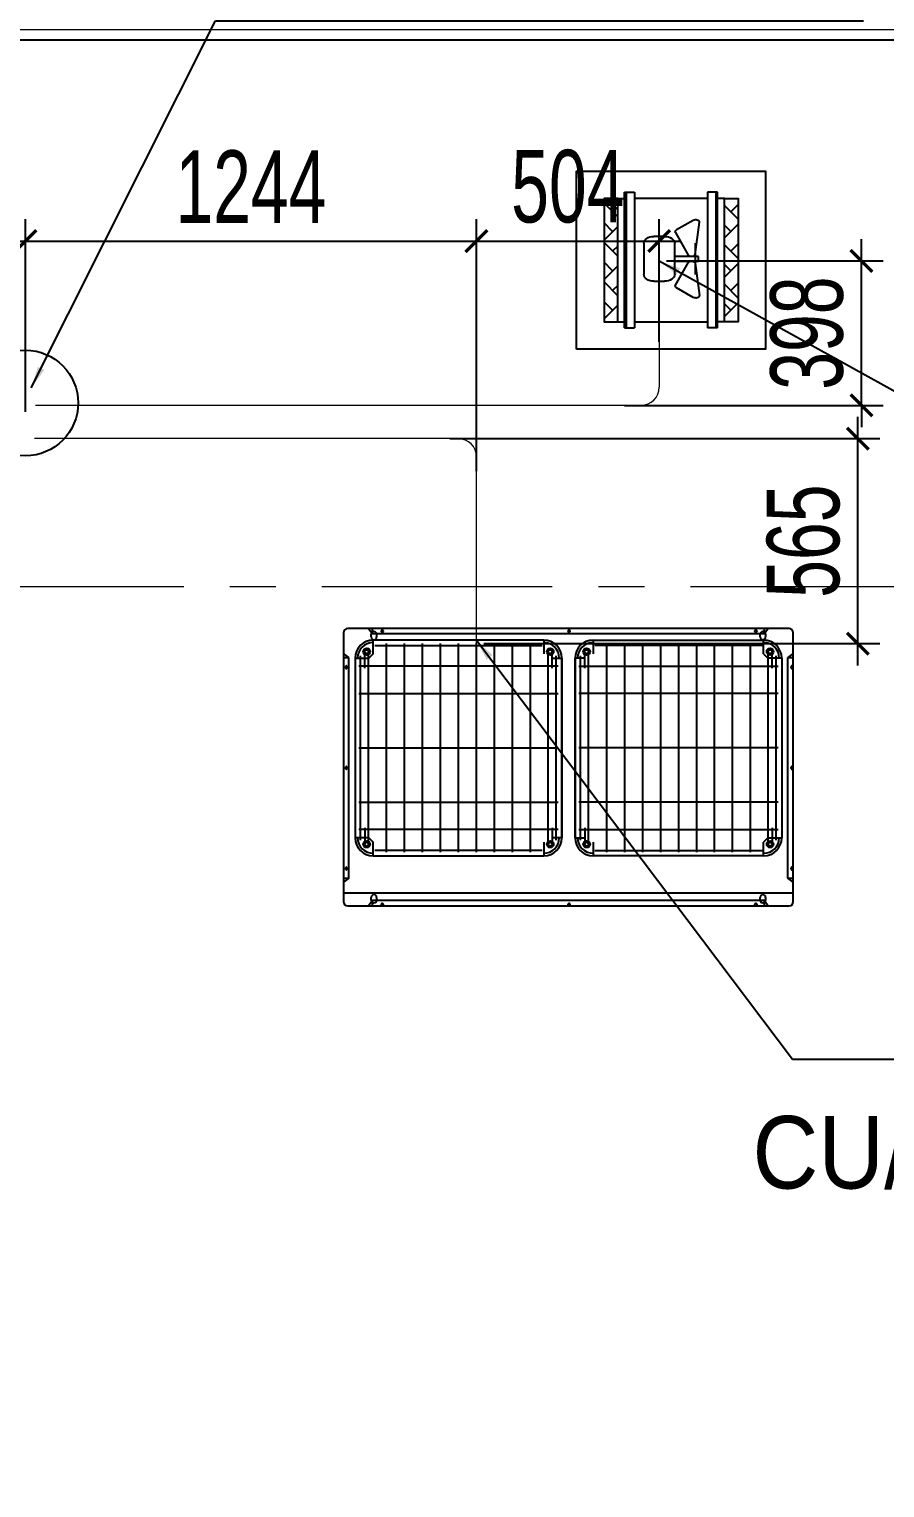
# Model space of a CAD drawing. Header units: millimetres. Extents: x -343543 to 400519, y -115663 to 104219.
# Drawn here: x 31845 to 34204, y -37785 to -33763 of the extents above; entities that cross this region are included whole.
import ezdxf
from ezdxf.xclip import XClip

# ---------------------------------------------------------------- set-up
doc = ezdxf.new("R2010")
doc.units = ezdxf.units.MM
doc.header["$XCLIPFRAME"] = 0
doc.linetypes.add('XREF MAT BANG TUONG XAY$0$CENTER', pattern=[50.8, 31.75, -6.35, 6.35, -6.35])
doc.layers.get('0').update_dxf_attribs({"color": 231, "lineweight": 0})
doc.layers.get('DefPoints').update_dxf_attribs({"color": 191})
for name, color, linetype, lineweight in [('A-SYMBOLS', 10, 'Continuous', 13), ('SME-E-COND-POW', 131, 'Continuous', 18), ('SME-E-LADD-POW', 21, 'Continuous', 18), ('SME-E-POW-DIM', 135, 'Continuous', 18), ('SME-E-POW-TEXT', 133, 'Continuous', 18), ('XREF MAT BANG TUONG XAY$0$01.Xref _MB T2-Mai$0$$0$A-FNSH', 8, 'Continuous', 9), ('XREF MAT BANG TUONG XAY$0$A-FINE', 8, 'Continuous', 25), ('XREF MAT BANG TUONG XAY$0$A-GRID', 8, 'XREF MAT BANG TUONG XAY$0$CENTER', 15)]:
    doc.layers.add(name, color=color, linetype=linetype, lineweight=lineweight)
for name, color, linetype in [('DETAIL', 7, 'Continuous'), ('INNO-GIOTHAI', 20, 'Continuous'), ('INNO-LINK', 6, 'Continuous'), ('INNO-THIET BI DIEU HOA', 4, 'Continuous')]:
    doc.layers.add(name, color=color, linetype=linetype)
doc.styles.add('SM-DIMTEXT', font='SME.shx', dxfattribs={"width": 0.7})
doc.styles.add('SME-TEXT', font='sme.shx', dxfattribs={"width": 0.7})
doc.dimstyles.new('SDIM-100', dxfattribs={"dimscale": 100, "dimtxt": 2, "dimasz": 0.6, "dimexe": 0.6, "dimexo": 0.2, "dimgap": 0.5, "dimtad": 1, "dimdec": 0, "dimzin": 12, "dimtxsty": 'SM-DIMTEXT', "dimblk": 'ARCHTICK', "dimblk1": 'ARCHTICK', "dimblk2": 'ARCHTICK', "dimcen": 0.12, "dimdle": 0.6, "dimclrd": 7, "dimclre": 8, "dimadec": 0, "dimazin": 3, "dimtfac": 2, "dimtix": 1, "dimtmove": 1, "dimatfit": 3, "dimfxl": 1, "dimtzin": 0, "dimarcsym": 1})
pattern_1 = [(45, (4, 0), (1e-14, 143.6841), [304.8, -101.6]), (135, (75.84, 71.84), (1e-14, 143.6841), [304.8, -101.6])]

# ---------------------------------------------------------------- blocks, each defined once
blk = doc.blocks.new('XREF MAT BANG TUONG XAY$0$xref_IKIGAI_Cot')
at = {"layer": 'XREF MAT BANG TUONG XAY$0$A-GRID', "color": 8, "ltscale": 20}
blk.add_lwpolyline([(-2907.5, -35300), (42750, -35300)], dxfattribs=at)
blk = doc.blocks.new('01.Xref _MB T1')
at = {"layer": 'XREF MAT BANG TUONG XAY$0$01.Xref _MB T2-Mai$0$$0$A-FNSH', "color": 8}
blk.add_lwpolyline([(31604.98415, -43834.99766), (36835.00313, -43834.99753), (36835.01098, -33764.9962), (31490.01171, -33764.9962)], dxfattribs=at)
at = {"layer": 'XREF MAT BANG TUONG XAY$0$A-FINE', "color": 8}
blk.add_lwpolyline([(36835.01095, -33793.63705), (31604.99214, -33793.63705), (31604.98423, -43834.99759), (36835.00304, -43834.99759)], close=True, dxfattribs=at)
at = {"color": 8}
ref = blk.add_blockref('XREF MAT BANG TUONG XAY$0$xref_IKIGAI_Cot', (-0.00927, -0.00001), dxfattribs=at)
XClip(ref).set_block_clipping_path([(-5181.1494167775, -58156.1251844964), (44638.3275875031, -24933.2650512661)])
blk = doc.blocks.new('_ArchTick')
at = {"color": 0, "linetype": 'ByBlock', "const_width": 0.15}
blk.add_lwpolyline([(-0.5, -0.5), (0.5, 0.5)], dxfattribs=at)
blk = doc.blocks.new('*D1603')
at = {"layer": 'DefPoints', "color": 0, "linetype": 'Continuous', "ltscale": 1000, "transparency": 16777216}
for p in [(31834.7, -34347.6), (31144.6, -34838.6), (31834.7, -34838.6)]:
    blk.add_point(p, dxfattribs=at)
at = {"layer": 'SME-E-POW-DIM', "color": 8, "linetype": 'Continuous', "lineweight": -2, "ltscale": 1000, "transparency": 16777216}
for p, q in [((31144.6, -34818.6), (31144.6, -34287.6)), ((31834.7, -34818.6), (31834.7, -34287.6))]:
    blk.add_line(p, q, dxfattribs=at)
at = {"layer": 'SME-E-POW-DIM', "color": 7, "linetype": 'Continuous', "lineweight": -2, "ltscale": 1000, "transparency": 16777216}
blk.add_line((31084.6, -34347.6), (31894.7, -34347.6), dxfattribs=at)
at = {"layer": 'SME-E-POW-DIM', "color": 7, "linetype": 'Continuous', "lineweight": -2, "ltscale": 1000, "transparency": 16777216, "xscale": 60, "yscale": 60, "zscale": 60, "rotation": 180}
blk.add_blockref('_ArchTick', (31144.6, -34347.6), dxfattribs=at)
at = {"layer": 'SME-E-POW-DIM', "color": 7, "linetype": 'Continuous', "lineweight": -2, "ltscale": 1000, "transparency": 16777216, "xscale": 60, "yscale": 60, "zscale": 60}
blk.add_blockref('_ArchTick', (31834.7, -34347.6), dxfattribs=at)
at = {"layer": 'SME-E-POW-DIM', "color": 0, "linetype": 'Continuous', "ltscale": 1000, "transparency": 16777216, "insert": (31489.7, -34197.6), "char_height": 200, "attachment_point": 5, "style": 'SM-DIMTEXT'}
blk.add_mtext('690', dxfattribs=at)
blk = doc.blocks.new('_G204288808')
at = {"layer": 'DETAIL'}
for p, q in [((5981.878526, 1377.689965), (5981.774533, 1377.091158)), ((5981.774533, 1377.091158), (5981.878526, 1376.49235)), ((5982.16259, 1378.223812), (5981.878526, 1377.689965)), ((5981.878526, 1376.49235), (5982.16259, 1375.958503)), ((5982.563444, 1378.656406), (5982.16259, 1378.223812)), ((5982.16259, 1375.958503), (5982.563444, 1375.52591)), ((5983.019131, 1378.983665), (5982.563444, 1378.656406)), ((5982.563444, 1375.52591), (5983.019131, 1375.198651)), ((5983.488575, 1379.21958), (5983.019131, 1378.983665)), ((5983.019131, 1375.198651), (5983.488575, 1374.962736)), ((5983.951657, 1379.382446), (5983.488575, 1379.21958)), ((5983.488575, 1374.962736), (5983.951657, 1374.799869)), ((5984.40218, 1379.487927), (5983.951657, 1379.382446)), ((5983.951657, 1374.799869), (5984.40218, 1374.694388)), ((5984.841499, 1379.547017), (5984.40218, 1379.487927)), ((5984.40218, 1374.694388), (5984.841499, 1374.635299)), ((5985.274533, 1379.566032), (5984.841499, 1379.547017)), ((5984.841499, 1374.635299), (5985.274533, 1374.616283)), ((5985.707567, 1379.547017), (5985.274533, 1379.566032)), ((5985.274533, 1374.616283), (5985.707567, 1374.635299)), ((5986.146886, 1379.487927), (5985.707567, 1379.547017)), ((5985.707567, 1374.635299), (5986.146886, 1374.694388)), ((5986.597409, 1379.382446), (5986.146886, 1379.487927)), ((5986.146886, 1374.694388), (5986.597409, 1374.799869)), ((5987.060491, 1379.21958), (5986.597409, 1379.382446)), ((5986.597409, 1374.799869), (5987.060491, 1374.962736)), ((5987.529935, 1378.983665), (5987.060491, 1379.21958)), ((5987.060491, 1374.962736), (5987.529935, 1375.198651)), ((5987.985622, 1378.656406), (5987.529935, 1378.983665)), ((5987.529935, 1375.198651), (5987.985622, 1375.52591)), ((5988.386476, 1378.223812), (5987.985622, 1378.656406)), ((5987.985622, 1375.52591), (5988.386476, 1375.958503)), ((5988.670539, 1377.689965), (5988.386476, 1378.223812)), ((5988.386476, 1375.958503), (5988.670539, 1376.49235)), ((5988.774533, 1377.091158), (5988.670539, 1377.689965)), ((5988.670539, 1376.49235), (5988.774533, 1377.091158))]:
    blk.add_line(p, q, dxfattribs=at)
blk = doc.blocks.new('_G204289624')
at = {"layer": 'DETAIL'}
for p, q in [((6496.878526, 1377.689965), (6496.774533, 1377.091158)), ((6496.774533, 1377.091158), (6496.878526, 1376.49235)), ((6497.16259, 1378.223812), (6496.878526, 1377.689965)), ((6496.878526, 1376.49235), (6497.16259, 1375.958503)), ((6497.563444, 1378.656406), (6497.16259, 1378.223812)), ((6497.16259, 1375.958503), (6497.563444, 1375.52591)), ((6498.019131, 1378.983665), (6497.563444, 1378.656406)), ((6497.563444, 1375.52591), (6498.019131, 1375.198651)), ((6498.488575, 1379.21958), (6498.019131, 1378.983665)), ((6498.019131, 1375.198651), (6498.488575, 1374.962736)), ((6498.951657, 1379.382446), (6498.488575, 1379.21958)), ((6498.488575, 1374.962736), (6498.951657, 1374.799869)), ((6499.40218, 1379.487927), (6498.951657, 1379.382446)), ((6498.951657, 1374.799869), (6499.40218, 1374.694388)), ((6499.841499, 1379.547017), (6499.40218, 1379.487927)), ((6499.40218, 1374.694388), (6499.841499, 1374.635299)), ((6500.274533, 1379.566032), (6499.841499, 1379.547017)), ((6499.841499, 1374.635299), (6500.274533, 1374.616283)), ((6500.707567, 1379.547017), (6500.274533, 1379.566032)), ((6500.274533, 1374.616283), (6500.707567, 1374.635299)), ((6501.146886, 1379.487927), (6500.707567, 1379.547017)), ((6500.707567, 1374.635299), (6501.146886, 1374.694388)), ((6501.597409, 1379.382446), (6501.146886, 1379.487927)), ((6501.146886, 1374.694388), (6501.597409, 1374.799869)), ((6502.060491, 1379.21958), (6501.597409, 1379.382446)), ((6501.597409, 1374.799869), (6502.060491, 1374.962736)), ((6502.529935, 1378.983665), (6502.060491, 1379.21958)), ((6502.060491, 1374.962736), (6502.529935, 1375.198651)), ((6502.985622, 1378.656406), (6502.529935, 1378.983665)), ((6502.529935, 1375.198651), (6502.985622, 1375.52591)), ((6503.386476, 1378.223812), (6502.985622, 1378.656406)), ((6502.985622, 1375.52591), (6503.386476, 1375.958503)), ((6503.670539, 1377.689965), (6503.386476, 1378.223812)), ((6503.386476, 1375.958503), (6503.670539, 1376.49235)), ((6503.774533, 1377.091158), (6503.670539, 1377.689965)), ((6503.670539, 1376.49235), (6503.774533, 1377.091158))]:
    blk.add_line(p, q, dxfattribs=at)
blk = doc.blocks.new('_G204290440')
at = {"layer": 'DETAIL'}
for p, q in [((7112.283422, 724.113855), (7112.177941, 723.663332)), ((7112.446289, 724.576937), (7112.283422, 724.113855)), ((7112.682204, 725.046381), (7112.446289, 724.576937)), ((7113.009463, 725.502067), (7112.682204, 725.046381)), ((7113.442056, 725.902922), (7113.009463, 725.502067)), ((7113.975903, 726.186985), (7113.442056, 725.902922)), ((7114.574711, 726.290979), (7113.975903, 726.186985)), ((7115.173518, 726.186985), (7114.574711, 726.290979)), ((7115.707365, 725.902922), (7115.173518, 726.186985)), ((7116.139959, 725.502067), (7115.707365, 725.902922)), ((7116.467218, 725.046381), (7116.139959, 725.502067)), ((7116.703133, 724.576937), (7116.467218, 725.046381)), ((7116.865999, 724.113855), (7116.703133, 724.576937)), ((7116.97148, 723.663332), (7116.865999, 724.113855)), ((7112.118852, 723.224013), (7112.099836, 722.790979)), ((7112.099836, 722.790979), (7112.118852, 722.357945)), ((7112.177941, 723.663332), (7112.118852, 723.224013)), ((7112.118852, 722.357945), (7112.177941, 721.918626)), ((7112.177941, 721.918626), (7112.283422, 721.468103)), ((7112.283422, 721.468103), (7112.446289, 721.005021)), ((7112.446289, 721.005021), (7112.682204, 720.535577)), ((7112.682204, 720.535577), (7113.009463, 720.07989)), ((7113.009463, 720.07989), (7113.442056, 719.679036)), ((7113.442056, 719.679036), (7113.975903, 719.394972)), ((7113.975903, 719.394972), (7114.574711, 719.290979)), ((7114.574711, 719.290979), (7115.173518, 719.394972)), ((7115.173518, 719.394972), (7115.707365, 719.679036)), ((7115.707365, 719.679036), (7116.139959, 720.07989)), ((7116.139959, 720.07989), (7116.467218, 720.535577)), ((7116.467218, 720.535577), (7116.703133, 721.005021)), ((7116.703133, 721.005021), (7116.865999, 721.468103)), ((7116.865999, 721.468103), (7116.97148, 721.918626)), ((7117.03057, 723.224013), (7116.97148, 723.663332)), ((7116.97148, 721.918626), (7117.03057, 722.357945)), ((7117.049585, 722.790979), (7117.03057, 723.224013)), ((7117.03057, 722.357945), (7117.049585, 722.790979))]:
    blk.add_line(p, q, dxfattribs=at)
blk = doc.blocks.new('_G204291256')
at = {"layer": 'DETAIL'}
for p, q in [((5883.518495, 1000.724013), (5883.499479, 1000.290979)), ((5883.499479, 1000.290979), (5883.518495, 999.857945)), ((5883.577584, 1001.163332), (5883.518495, 1000.724013)), ((5883.518495, 999.857945), (5883.577584, 999.418626)), ((5883.683065, 1001.613855), (5883.577584, 1001.163332)), ((5883.577584, 999.418626), (5883.683065, 998.968103)), ((5883.845932, 1002.076937), (5883.683065, 1001.613855)), ((5883.683065, 998.968103), (5883.845932, 998.505021)), ((5884.081847, 1002.546381), (5883.845932, 1002.076937)), ((5883.845932, 998.505021), (5884.081847, 998.035577)), ((5884.409106, 1003.002067), (5884.081847, 1002.546381)), ((5884.081847, 998.035577), (5884.409106, 997.57989)), ((5884.841699, 1003.402922), (5884.409106, 1003.002067)), ((5884.409106, 997.57989), (5884.841699, 997.179036)), ((5885.375546, 1003.686985), (5884.841699, 1003.402922)), ((5884.841699, 997.179036), (5885.375546, 996.894972)), ((5885.974354, 1003.790979), (5885.375546, 1003.686985)), ((5885.375546, 996.894972), (5885.974354, 996.790979)), ((5886.573161, 1003.686985), (5885.974354, 1003.790979)), ((5885.974354, 996.790979), (5886.573161, 996.894972)), ((5887.107008, 1003.402922), (5886.573161, 1003.686985)), ((5886.573161, 996.894972), (5887.107008, 997.179036)), ((5887.539602, 1003.002067), (5887.107008, 1003.402922)), ((5887.107008, 997.179036), (5887.539602, 997.57989)), ((5887.866861, 1002.546381), (5887.539602, 1003.002067)), ((5887.539602, 997.57989), (5887.866861, 998.035577)), ((5888.102776, 1002.076937), (5887.866861, 1002.546381)), ((5887.866861, 998.035577), (5888.102776, 998.505021)), ((5888.265642, 1001.613855), (5888.102776, 1002.076937)), ((5888.102776, 998.505021), (5888.265642, 998.968103)), ((5888.371123, 1001.163332), (5888.265642, 1001.613855)), ((5888.265642, 998.968103), (5888.371123, 999.418626)), ((5888.430213, 1000.724013), (5888.371123, 1001.163332)), ((5888.371123, 999.418626), (5888.430213, 999.857945)), ((5888.449228, 1000.290979), (5888.430213, 1000.724013)), ((5888.430213, 999.857945), (5888.449228, 1000.290979))]:
    blk.add_line(p, q, dxfattribs=at)
blk = doc.blocks.new('_G204292072')
at = {"layer": 'DETAIL'}
for p, q in [((6496.878526, 624.089607), (6496.774533, 623.4908)), ((6496.774533, 623.4908), (6496.878526, 622.891992)), ((6497.16259, 624.623454), (6496.878526, 624.089607)), ((6496.878526, 622.891992), (6497.16259, 622.358145)), ((6497.563444, 625.056048), (6497.16259, 624.623454)), ((6497.16259, 622.358145), (6497.563444, 621.925552)), ((6498.019131, 625.383307), (6497.563444, 625.056048)), ((6497.563444, 621.925552), (6498.019131, 621.598293)), ((6498.488575, 625.619222), (6498.019131, 625.383307)), ((6498.019131, 621.598293), (6498.488575, 621.362378)), ((6498.951657, 625.782088), (6498.488575, 625.619222)), ((6498.488575, 621.362378), (6498.951657, 621.199511)), ((6499.40218, 625.887569), (6498.951657, 625.782088)), ((6498.951657, 621.199511), (6499.40218, 621.09403)), ((6499.841499, 625.946659), (6499.40218, 625.887569)), ((6499.40218, 621.09403), (6499.841499, 621.034941)), ((6500.274533, 625.965674), (6499.841499, 625.946659)), ((6499.841499, 621.034941), (6500.274533, 621.015925)), ((6500.707567, 625.946659), (6500.274533, 625.965674)), ((6500.274533, 621.015925), (6500.707567, 621.034941)), ((6501.146886, 625.887569), (6500.707567, 625.946659)), ((6500.707567, 621.034941), (6501.146886, 621.09403)), ((6501.597409, 625.782088), (6501.146886, 625.887569)), ((6501.146886, 621.09403), (6501.597409, 621.199511)), ((6502.060491, 625.619222), (6501.597409, 625.782088)), ((6501.597409, 621.199511), (6502.060491, 621.362378)), ((6502.529935, 625.383307), (6502.060491, 625.619222)), ((6502.060491, 621.362378), (6502.529935, 621.598293)), ((6502.985622, 625.056048), (6502.529935, 625.383307)), ((6502.529935, 621.598293), (6502.985622, 621.925552)), ((6503.386476, 624.623454), (6502.985622, 625.056048)), ((6502.985622, 621.925552), (6503.386476, 622.358145)), ((6503.670539, 624.089607), (6503.386476, 624.623454)), ((6503.386476, 622.358145), (6503.670539, 622.891992)), ((6503.774533, 623.4908), (6503.670539, 624.089607)), ((6503.670539, 622.891992), (6503.774533, 623.4908))]:
    blk.add_line(p, q, dxfattribs=at)
blk = doc.blocks.new('_G204292888')
at = {"layer": 'DETAIL'}
for p, q in [((5883.518495, 1278.224013), (5883.499479, 1277.790979)), ((5883.499479, 1277.790979), (5883.518495, 1277.357945)), ((5883.577584, 1278.663332), (5883.518495, 1278.224013)), ((5883.518495, 1277.357945), (5883.577584, 1276.918626)), ((5883.683065, 1279.113855), (5883.577584, 1278.663332)), ((5883.577584, 1276.918626), (5883.683065, 1276.468103)), ((5883.845932, 1279.576937), (5883.683065, 1279.113855)), ((5883.683065, 1276.468103), (5883.845932, 1276.005021)), ((5884.081847, 1280.046381), (5883.845932, 1279.576937)), ((5883.845932, 1276.005021), (5884.081847, 1275.535577)), ((5884.409106, 1280.502067), (5884.081847, 1280.046381)), ((5884.081847, 1275.535577), (5884.409106, 1275.07989)), ((5884.841699, 1280.902922), (5884.409106, 1280.502067)), ((5884.409106, 1275.07989), (5884.841699, 1274.679036)), ((5885.375546, 1281.186985), (5884.841699, 1280.902922)), ((5884.841699, 1274.679036), (5885.375546, 1274.394972)), ((5885.974354, 1281.290979), (5885.375546, 1281.186985)), ((5885.375546, 1274.394972), (5885.974354, 1274.290979)), ((5886.573161, 1281.186985), (5885.974354, 1281.290979)), ((5885.974354, 1274.290979), (5886.573161, 1274.394972)), ((5887.107008, 1280.902922), (5886.573161, 1281.186985)), ((5886.573161, 1274.394972), (5887.107008, 1274.679036)), ((5887.539602, 1280.502067), (5887.107008, 1280.902922)), ((5887.107008, 1274.679036), (5887.539602, 1275.07989)), ((5887.866861, 1280.046381), (5887.539602, 1280.502067)), ((5887.539602, 1275.07989), (5887.866861, 1275.535577)), ((5888.102776, 1279.576937), (5887.866861, 1280.046381)), ((5887.866861, 1275.535577), (5888.102776, 1276.005021)), ((5888.265642, 1279.113855), (5888.102776, 1279.576937)), ((5888.102776, 1276.005021), (5888.265642, 1276.468103)), ((5888.371123, 1278.663332), (5888.265642, 1279.113855)), ((5888.265642, 1276.468103), (5888.371123, 1276.918626)), ((5888.430213, 1278.224013), (5888.371123, 1278.663332)), ((5888.371123, 1276.918626), (5888.430213, 1277.357945)), ((5888.449228, 1277.790979), (5888.430213, 1278.224013)), ((5888.430213, 1277.357945), (5888.449228, 1277.790979))]:
    blk.add_line(p, q, dxfattribs=at)
blk = doc.blocks.new('_G204293704')
at = {"layer": 'DETAIL'}
for p, q in [((7011.878526, 1377.689965), (7011.774533, 1377.091158)), ((7011.774533, 1377.091158), (7011.878526, 1376.49235)), ((7012.16259, 1378.223812), (7011.878526, 1377.689965)), ((7011.878526, 1376.49235), (7012.16259, 1375.958503)), ((7012.563444, 1378.656406), (7012.16259, 1378.223812)), ((7012.16259, 1375.958503), (7012.563444, 1375.52591)), ((7013.019131, 1378.983665), (7012.563444, 1378.656406)), ((7012.563444, 1375.52591), (7013.019131, 1375.198651)), ((7013.488575, 1379.21958), (7013.019131, 1378.983665)), ((7013.019131, 1375.198651), (7013.488575, 1374.962736)), ((7013.951657, 1379.382446), (7013.488575, 1379.21958)), ((7013.488575, 1374.962736), (7013.951657, 1374.799869)), ((7014.40218, 1379.487927), (7013.951657, 1379.382446)), ((7013.951657, 1374.799869), (7014.40218, 1374.694388)), ((7014.841499, 1379.547017), (7014.40218, 1379.487927)), ((7014.40218, 1374.694388), (7014.841499, 1374.635299)), ((7015.274533, 1379.566032), (7014.841499, 1379.547017)), ((7014.841499, 1374.635299), (7015.274533, 1374.616283)), ((7015.707567, 1379.547017), (7015.274533, 1379.566032)), ((7015.274533, 1374.616283), (7015.707567, 1374.635299)), ((7016.146886, 1379.487927), (7015.707567, 1379.547017)), ((7015.707567, 1374.635299), (7016.146886, 1374.694388)), ((7016.597409, 1379.382446), (7016.146886, 1379.487927)), ((7016.146886, 1374.694388), (7016.597409, 1374.799869)), ((7017.060491, 1379.21958), (7016.597409, 1379.382446)), ((7016.597409, 1374.799869), (7017.060491, 1374.962736)), ((7017.529935, 1378.983665), (7017.060491, 1379.21958)), ((7017.060491, 1374.962736), (7017.529935, 1375.198651)), ((7017.985622, 1378.656406), (7017.529935, 1378.983665)), ((7017.529935, 1375.198651), (7017.985622, 1375.52591)), ((7018.386476, 1378.223812), (7017.985622, 1378.656406)), ((7017.985622, 1375.52591), (7018.386476, 1375.958503)), ((7018.670539, 1377.689965), (7018.386476, 1378.223812)), ((7018.386476, 1375.958503), (7018.670539, 1376.49235)), ((7018.774533, 1377.091158), (7018.670539, 1377.689965)), ((7018.670539, 1376.49235), (7018.774533, 1377.091158))]:
    blk.add_line(p, q, dxfattribs=at)
blk = doc.blocks.new('_G204294520')
at = {"layer": 'DETAIL'}
for p, q in [((5883.683065, 724.113855), (5883.577584, 723.663332)), ((5883.845932, 724.576937), (5883.683065, 724.113855)), ((5884.081847, 725.046381), (5883.845932, 724.576937)), ((5884.409106, 725.502067), (5884.081847, 725.046381)), ((5884.841699, 725.902922), (5884.409106, 725.502067)), ((5885.375546, 726.186985), (5884.841699, 725.902922)), ((5885.974354, 726.290979), (5885.375546, 726.186985)), ((5886.573161, 726.186985), (5885.974354, 726.290979)), ((5887.107008, 725.902922), (5886.573161, 726.186985)), ((5887.539602, 725.502067), (5887.107008, 725.902922)), ((5887.866861, 725.046381), (5887.539602, 725.502067)), ((5888.102776, 724.576937), (5887.866861, 725.046381)), ((5888.265642, 724.113855), (5888.102776, 724.576937)), ((5888.371123, 723.663332), (5888.265642, 724.113855)), ((5883.518495, 723.224013), (5883.499479, 722.790979)), ((5883.499479, 722.790979), (5883.518495, 722.357945)), ((5883.577584, 723.663332), (5883.518495, 723.224013)), ((5883.518495, 722.357945), (5883.577584, 721.918626)), ((5883.577584, 721.918626), (5883.683065, 721.468103)), ((5883.683065, 721.468103), (5883.845932, 721.005021)), ((5883.845932, 721.005021), (5884.081847, 720.535577)), ((5884.081847, 720.535577), (5884.409106, 720.07989)), ((5884.409106, 720.07989), (5884.841699, 719.679036)), ((5884.841699, 719.679036), (5885.375546, 719.394972)), ((5885.375546, 719.394972), (5885.974354, 719.290979)), ((5885.974354, 719.290979), (5886.573161, 719.394972)), ((5886.573161, 719.394972), (5887.107008, 719.679036)), ((5887.107008, 719.679036), (5887.539602, 720.07989)), ((5887.539602, 720.07989), (5887.866861, 720.535577)), ((5887.866861, 720.535577), (5888.102776, 721.005021)), ((5888.102776, 721.005021), (5888.265642, 721.468103)), ((5888.265642, 721.468103), (5888.371123, 721.918626)), ((5888.430213, 723.224013), (5888.371123, 723.663332)), ((5888.371123, 721.918626), (5888.430213, 722.357945)), ((5888.449228, 722.790979), (5888.430213, 723.224013)), ((5888.430213, 722.357945), (5888.449228, 722.790979))]:
    blk.add_line(p, q, dxfattribs=at)
blk = doc.blocks.new('_G204393672')
at = {"layer": 'DETAIL'}
for p, q in [((7112.118852, 1278.224013), (7112.099836, 1277.790979)), ((7112.099836, 1277.790979), (7112.118852, 1277.357945)), ((7112.177941, 1278.663332), (7112.118852, 1278.224013)), ((7112.118852, 1277.357945), (7112.177941, 1276.918626)), ((7112.283422, 1279.113855), (7112.177941, 1278.663332)), ((7112.177941, 1276.918626), (7112.283422, 1276.468103)), ((7112.446289, 1279.576937), (7112.283422, 1279.113855)), ((7112.283422, 1276.468103), (7112.446289, 1276.005021)), ((7112.682204, 1280.046381), (7112.446289, 1279.576937)), ((7112.446289, 1276.005021), (7112.682204, 1275.535577)), ((7113.009463, 1280.502067), (7112.682204, 1280.046381)), ((7112.682204, 1275.535577), (7113.009463, 1275.07989)), ((7113.442056, 1280.902922), (7113.009463, 1280.502067)), ((7113.009463, 1275.07989), (7113.442056, 1274.679036)), ((7113.975903, 1281.186985), (7113.442056, 1280.902922)), ((7113.442056, 1274.679036), (7113.975903, 1274.394972)), ((7114.574711, 1281.290979), (7113.975903, 1281.186985)), ((7113.975903, 1274.394972), (7114.574711, 1274.290979)), ((7115.173518, 1281.186985), (7114.574711, 1281.290979)), ((7114.574711, 1274.290979), (7115.173518, 1274.394972)), ((7115.707365, 1280.902922), (7115.173518, 1281.186985)), ((7115.173518, 1274.394972), (7115.707365, 1274.679036)), ((7116.139959, 1280.502067), (7115.707365, 1280.902922)), ((7115.707365, 1274.679036), (7116.139959, 1275.07989)), ((7116.467218, 1280.046381), (7116.139959, 1280.502067)), ((7116.139959, 1275.07989), (7116.467218, 1275.535577)), ((7116.703133, 1279.576937), (7116.467218, 1280.046381)), ((7116.467218, 1275.535577), (7116.703133, 1276.005021)), ((7116.865999, 1279.113855), (7116.703133, 1279.576937)), ((7116.703133, 1276.005021), (7116.865999, 1276.468103)), ((7116.97148, 1278.663332), (7116.865999, 1279.113855)), ((7116.865999, 1276.468103), (7116.97148, 1276.918626)), ((7117.03057, 1278.224013), (7116.97148, 1278.663332)), ((7116.97148, 1276.918626), (7117.03057, 1277.357945)), ((7117.049585, 1277.790979), (7117.03057, 1278.224013)), ((7117.03057, 1277.357945), (7117.049585, 1277.790979))]:
    blk.add_line(p, q, dxfattribs=at)
blk = doc.blocks.new('_G204394488')
at = {"layer": 'DETAIL'}
for p, q in [((7112.118852, 1000.724013), (7112.099836, 1000.290979)), ((7112.099836, 1000.290979), (7112.118852, 999.857945)), ((7112.177941, 1001.163332), (7112.118852, 1000.724013)), ((7112.118852, 999.857945), (7112.177941, 999.418626)), ((7112.283422, 1001.613855), (7112.177941, 1001.163332)), ((7112.177941, 999.418626), (7112.283422, 998.968103)), ((7112.446289, 1002.076937), (7112.283422, 1001.613855)), ((7112.283422, 998.968103), (7112.446289, 998.505021)), ((7112.682204, 1002.546381), (7112.446289, 1002.076937)), ((7112.446289, 998.505021), (7112.682204, 998.035577)), ((7113.009463, 1003.002067), (7112.682204, 1002.546381)), ((7112.682204, 998.035577), (7113.009463, 997.57989)), ((7113.442056, 1003.402922), (7113.009463, 1003.002067)), ((7113.009463, 997.57989), (7113.442056, 997.179036)), ((7113.975903, 1003.686985), (7113.442056, 1003.402922)), ((7113.442056, 997.179036), (7113.975903, 996.894972)), ((7114.574711, 1003.790979), (7113.975903, 1003.686985)), ((7113.975903, 996.894972), (7114.574711, 996.790979)), ((7115.173518, 1003.686985), (7114.574711, 1003.790979)), ((7114.574711, 996.790979), (7115.173518, 996.894972)), ((7115.707365, 1003.402922), (7115.173518, 1003.686985)), ((7115.173518, 996.894972), (7115.707365, 997.179036)), ((7116.139959, 1003.002067), (7115.707365, 1003.402922)), ((7115.707365, 997.179036), (7116.139959, 997.57989)), ((7116.467218, 1002.546381), (7116.139959, 1003.002067)), ((7116.139959, 997.57989), (7116.467218, 998.035577)), ((7116.703133, 1002.076937), (7116.467218, 1002.546381)), ((7116.467218, 998.035577), (7116.703133, 998.505021)), ((7116.865999, 1001.613855), (7116.703133, 1002.076937)), ((7116.703133, 998.505021), (7116.865999, 998.968103)), ((7116.97148, 1001.163332), (7116.865999, 1001.613855)), ((7116.865999, 998.968103), (7116.97148, 999.418626)), ((7117.03057, 1000.724013), (7116.97148, 1001.163332)), ((7116.97148, 999.418626), (7117.03057, 999.857945)), ((7117.049585, 1000.290979), (7117.03057, 1000.724013)), ((7117.03057, 999.857945), (7117.049585, 1000.290979))]:
    blk.add_line(p, q, dxfattribs=at)
blk = doc.blocks.new('_G204395304')
at = {"layer": 'DETAIL'}
for p, q in [((7011.878526, 624.089607), (7011.774533, 623.4908)), ((7011.774533, 623.4908), (7011.878526, 622.891992)), ((7012.16259, 624.623454), (7011.878526, 624.089607)), ((7011.878526, 622.891992), (7012.16259, 622.358145)), ((7012.563444, 625.056048), (7012.16259, 624.623454)), ((7012.16259, 622.358145), (7012.563444, 621.925552)), ((7013.019131, 625.383307), (7012.563444, 625.056048)), ((7012.563444, 621.925552), (7013.019131, 621.598293)), ((7013.488575, 625.619222), (7013.019131, 625.383307)), ((7013.019131, 621.598293), (7013.488575, 621.362378)), ((7013.951657, 625.782088), (7013.488575, 625.619222)), ((7013.488575, 621.362378), (7013.951657, 621.199511)), ((7014.40218, 625.887569), (7013.951657, 625.782088)), ((7013.951657, 621.199511), (7014.40218, 621.09403)), ((7014.841499, 625.946659), (7014.40218, 625.887569)), ((7014.40218, 621.09403), (7014.841499, 621.034941)), ((7015.274533, 625.965674), (7014.841499, 625.946659)), ((7014.841499, 621.034941), (7015.274533, 621.015925)), ((7015.707567, 625.946659), (7015.274533, 625.965674)), ((7015.274533, 621.015925), (7015.707567, 621.034941)), ((7016.146886, 625.887569), (7015.707567, 625.946659)), ((7015.707567, 621.034941), (7016.146886, 621.09403)), ((7016.597409, 625.782088), (7016.146886, 625.887569)), ((7016.146886, 621.09403), (7016.597409, 621.199511)), ((7017.060491, 625.619222), (7016.597409, 625.782088)), ((7016.597409, 621.199511), (7017.060491, 621.362378)), ((7017.529935, 625.383307), (7017.060491, 625.619222)), ((7017.060491, 621.362378), (7017.529935, 621.598293)), ((7017.985622, 625.056048), (7017.529935, 625.383307)), ((7017.529935, 621.598293), (7017.985622, 621.925552)), ((7018.386476, 624.623454), (7017.985622, 625.056048)), ((7017.985622, 621.925552), (7018.386476, 622.358145)), ((7018.670539, 624.089607), (7018.386476, 624.623454)), ((7018.386476, 622.358145), (7018.670539, 622.891992)), ((7018.774533, 623.4908), (7018.670539, 624.089607)), ((7018.670539, 622.891992), (7018.774533, 623.4908))]:
    blk.add_line(p, q, dxfattribs=at)
blk = doc.blocks.new('_G204396120')
at = {"layer": 'DETAIL'}
for p, q in [((5981.878526, 624.089607), (5981.774533, 623.4908)), ((5981.774533, 623.4908), (5981.878526, 622.891992)), ((5982.16259, 624.623454), (5981.878526, 624.089607)), ((5981.878526, 622.891992), (5982.16259, 622.358145)), ((5982.563444, 625.056048), (5982.16259, 624.623454)), ((5982.16259, 622.358145), (5982.563444, 621.925552)), ((5983.019131, 625.383307), (5982.563444, 625.056048)), ((5982.563444, 621.925552), (5983.019131, 621.598293)), ((5983.488575, 625.619222), (5983.019131, 625.383307)), ((5983.019131, 621.598293), (5983.488575, 621.362378)), ((5983.951657, 625.782088), (5983.488575, 625.619222)), ((5983.488575, 621.362378), (5983.951657, 621.199511)), ((5984.40218, 625.887569), (5983.951657, 625.782088)), ((5983.951657, 621.199511), (5984.40218, 621.09403)), ((5984.841499, 625.946659), (5984.40218, 625.887569)), ((5984.40218, 621.09403), (5984.841499, 621.034941)), ((5985.274533, 625.965674), (5984.841499, 625.946659)), ((5984.841499, 621.034941), (5985.274533, 621.015925)), ((5985.707567, 625.946659), (5985.274533, 625.965674)), ((5985.274533, 621.015925), (5985.707567, 621.034941)), ((5986.146886, 625.887569), (5985.707567, 625.946659)), ((5985.707567, 621.034941), (5986.146886, 621.09403)), ((5986.597409, 625.782088), (5986.146886, 625.887569)), ((5986.146886, 621.09403), (5986.597409, 621.199511)), ((5987.060491, 625.619222), (5986.597409, 625.782088)), ((5986.597409, 621.199511), (5987.060491, 621.362378)), ((5987.529935, 625.383307), (5987.060491, 625.619222)), ((5987.060491, 621.362378), (5987.529935, 621.598293)), ((5987.985622, 625.056048), (5987.529935, 625.383307)), ((5987.529935, 621.598293), (5987.985622, 621.925552)), ((5988.386476, 624.623454), (5987.985622, 625.056048)), ((5987.985622, 621.925552), (5988.386476, 622.358145)), ((5988.670539, 624.089607), (5988.386476, 624.623454)), ((5988.386476, 622.358145), (5988.670539, 622.891992)), ((5988.774533, 623.4908), (5988.670539, 624.089607)), ((5988.670539, 622.891992), (5988.774533, 623.4908))]:
    blk.add_line(p, q, dxfattribs=at)
blk = doc.blocks.new('A$C4A1C5FDB')
at = {"layer": 'INNO-THIET BI DIEU HOA', "color": 8}
for p, q in [((1231.4, 770.8), (15, 770.8)), ((72.4, 770.8), (83, 755.8)), ((83, 755.8), (83, 770.8)), ((1163.4, 755.8), (1163.4, 770.8)), ((1174, 770.8), (1163.4, 755.8)), ((3.2, 759), (3.2, 17.6)), ((79.5, 747.3), (79.5, 754.8)), ((1163.4, 755.8), (83, 755.8)), ((555, 739), (85, 739)), ((85, 701.1), (85, 739)), ((89.3, 724), (550.8, 724)), ((94.5, 754.8), (94.5, 747.3)), ((121.8, 154), (121.8, 729)), ((171.3, 154), (171.3, 729)), ((220.9, 154), (220.9, 729)), ((270.4, 154), (270.4, 729)), ((320, 154), (320, 729)), ((369.5, 154), (369.5, 729)), ((419.1, 154), (419.1, 729)), ((468.6, 154), (468.6, 729)), ((518.2, 154), (518.2, 729)), ((555, 739), (555, 701.1)), ((691.4, 739), (1161.4, 739)), ((691.4, 739), (691.4, 701.1)), ((1157.2, 724), (695.7, 724)), ((728.2, 729), (728.2, 154)), ((777.7, 729), (777.7, 154)), ((827.3, 729), (827.3, 154)), ((876.8, 729), (876.8, 154)), ((926.4, 729), (926.4, 154)), ((975.9, 729), (975.9, 154)), ((1025.5, 729), (1025.5, 154)), ((1075, 729), (1075, 154)), ((1124.6, 729), (1124.6, 154)), ((1151.9, 747.3), (1151.9, 754.8)), ((1161.4, 701.1), (1161.4, 739)), ((1166.9, 754.8), (1166.9, 747.3)), ((1243.2, 17.6), (1243.2, 759)), ((18.2, 691), (3.2, 701.6)), ((3.2, 691), (18.2, 691)), ((18.2, 82), (18.2, 691)), ((35, 689), (73, 689)), ((35, 689), (35, 194)), ((50.3, 187.5), (50.3, 695.5)), ((61.7, 661.5), (61.7, 707)), ((72.3, 176), (72.3, 707)), ((85, 701.1), (73, 689)), ((567.7, 176), (567.7, 707)), ((578.3, 661.5), (578.3, 707)), ((579.8, 689), (605, 689)), ((589.8, 187.5), (589.8, 695.5)), ((605, 194), (605, 689)), ((605, 689), (605, 194)), ((641.4, 194), (641.4, 689)), ((666.6, 689), (641.4, 689)), ((641.4, 689), (641.4, 194)), ((656.7, 187.5), (656.7, 695.5)), ((668.1, 661.5), (668.1, 707)), ((678.7, 176), (678.7, 707)), ((1161.4, 701.1), (1173.4, 689)), ((1211.4, 689), (1173.4, 689)), ((1174.1, 176), (1174.1, 707)), ((1184.7, 661.5), (1184.7, 707)), ((1196.2, 187.5), (1196.2, 695.5)), ((1211.4, 689), (1211.4, 194)), ((1243.2, 701.6), (1228.2, 691)), ((1228.2, 82), (1228.2, 691)), ((1228.2, 691), (1243.2, 691)), ((594.8, 666.5), (45.3, 666.5)), ((651.7, 666.5), (1201.2, 666.5)), ((45.3, 591.5), (594.8, 591.5)), ((1201.2, 591.5), (651.7, 591.5)), ((45.3, 441.5), (594.8, 441.5)), ((1201.2, 441.5), (651.7, 441.5)), ((45.3, 291.5), (594.8, 291.5)), ((1201.2, 291.5), (651.7, 291.5)), ((594.8, 216.5), (45.3, 216.5)), ((61.7, 221.5), (61.7, 176)), ((578.3, 221.5), (578.3, 176)), ((651.7, 216.5), (1201.2, 216.5)), ((668.1, 221.5), (668.1, 176)), ((1184.7, 221.5), (1184.7, 176)), ((73, 194), (35, 194)), ((73, 194), (85, 182)), ((85, 144), (85, 182)), ((555, 182), (555, 144)), ((605, 194), (579.8, 194)), ((641.4, 194), (666.6, 194)), ((691.4, 182), (691.4, 144)), ((1173.4, 194), (1161.4, 182)), ((1161.4, 144), (1161.4, 182)), ((1173.4, 194), (1211.4, 194)), ((85, 144), (555, 144)), ((550.8, 159), (89.3, 159)), ((1161.4, 144), (691.4, 144)), ((695.7, 159), (1157.2, 159)), ((18.2, 82), (3.2, 71.4)), ((3.2, 82), (18.2, 82)), ((1243.2, 71.4), (1228.2, 82)), ((1228.2, 82), (1243.2, 82)), ((3.2, 42.2), (1243.2, 42.2)), ((15, 5.8), (1231.4, 5.8)), ((83, 20.8), (72.4, 5.8)), ((79.5, 21.9), (79.5, 29.4)), ((1163.4, 20.8), (83, 20.8)), ((83, 5.8), (83, 20.8)), ((94.5, 29.4), (94.5, 21.9)), ((1151.9, 21.9), (1151.9, 29.4)), ((1163.4, 5.8), (1163.4, 20.8)), ((1163.4, 20.8), (1174, 5.8)), ((1166.9, 29.4), (1166.9, 21.9))]:
    blk.add_line(p, q, dxfattribs=at)
for centre, radius in [((67, 707), 9.5), ((67, 707), 5.25), ((573, 707), 9.5), ((573, 707), 5.25), ((673.4, 707), 9.5), ((673.4, 707), 5.25), ((1179.4, 707), 9.5), ((1179.4, 707), 5.25), ((67, 176), 9.5), ((67, 176), 5.25), ((573, 176), 9.5), ((573, 176), 5.25), ((673.4, 176), 9.5), ((673.4, 176), 5.25), ((1179.4, 176), 9.5), ((1179.4, 176), 5.25)]:
    blk.add_circle(centre, radius, dxfattribs=at)
for centre, radius, start, end in [((15, 759), 11.8, 90, 180), ((1231.4, 759), 11.8, 0, 90), ((85, 689), 50, 90, 180), ((85, 689), 43.1, 90, 180), ((87, 754.8), 7.5, 0, 180), ((87, 747.3), 7.5, 180, 0), ((555, 689), 50, 0, 90), ((555, 689), 43.1, 0, 90), ((691.4, 689), 50, 90, 180), ((691.4, 689), 43.1, 90, 180), ((1159.4, 754.8), 7.5, 0, 180), ((1159.4, 747.3), 7.5, 180, 0), ((1161.4, 689), 50, 0, 90), ((1161.4, 689), 43.1, 0, 90), ((85, 194), 50, 180, 270), ((85, 194), 43.1, 180, 270), ((555, 194), 43.1, 270, 0), ((555, 194), 50, 270, 0), ((691.4, 194), 50, 180, 270), ((691.4, 194), 43.1, 180, 270), ((1161.4, 194), 43.1, 270, 0), ((1161.4, 194), 50, 270, 0), ((15, 17.6), 11.8, 180, 270), ((87, 29.4), 7.5, 0, 180), ((87, 21.9), 7.5, 180, 0), ((1159.4, 29.4), 7.5, 0, 180), ((1159.4, 21.9), 7.5, 180, 0), ((1231.4, 17.6), 11.8, 270, 0)]:
    blk.add_arc(centre, radius, start, end, dxfattribs=at)
for name in ['_G204288808', '_G204289624', '_G204293704', '_G204292888', '_G204393672', '_G204291256', '_G204394488', '_G204294520', '_G204290440', '_G204396120', '_G204292072', '_G204395304']:
    blk.add_blockref(name, (-5875.3, -613.8), dxfattribs=at)
blk = doc.blocks.new('L1_MB-TUM.MAI$0$L1_MB-TUM.MAI$0$QUAT HT')
h = blk.add_hatch()
h.set_pattern_fill('AR-HBONE', color=8, style=0)
h.set_pattern_definition(pattern_1)
h.paths.add_polyline_path([(135506, 60466), (136406, 60466), (136406, 60566), (135506, 60566)])
h = blk.add_hatch()
h.set_pattern_fill('AR-HBONE', color=8, style=0)
h.set_pattern_definition(pattern_1)
h.paths.add_polyline_path([(135506, 59687), (136406, 59687), (136406, 59587), (135506, 59587)])
at = {"color": 8}
for p, q in [((135506, 60466, 0), (135506, 60416, 0)), ((136406, 60466, 0), (136406, 60416, 0)), ((135461, 60416, 0), (136452, 60416, 0)), ((135461, 60416, 0), (135461, 60344, 0)), ((136452, 60404, 0), (135461, 60404, 0)), ((136452, 60344, 0), (135461, 60344, 0)), ((135507, 60344, 0), (135507, 59810, 0)), ((136407, 60344, 0), (136407, 59810, 0)), ((136452, 60416, 0), (136452, 60344, 0)), ((136080, 60276, 0), (135851, 60276, 0)), ((135802, 60202, 0), (135802, 60124, 0)), ((136129, 60124, 0), (136129, 60202, 0)), ((135684, 59915, 0), (135754, 60037, 0)), ((135773, 60044, 0), (135937, 59952, 0)), ((135851, 60050, 0), (136080, 60050, 0)), ((135949, 60050, 0), (135949, 59878, 0)), ((135982, 59878, 0), (135982, 60050, 0)), ((136157, 60044, 0), (135993, 59952, 0)), ((136246, 59915, 0), (136177, 60037, 0)), ((136452, 59810, 0), (135461, 59810, 0)), ((135461, 59737, 0), (135461, 59810, 0)), ((135934, 59902, 0), (135698, 59870, 0)), ((136080, 59902, 0), (135851, 59902, 0)), ((135949, 59878, 0), (135982, 59878, 0)), ((135997, 59902, 0), (136232, 59870, 0)), ((136452, 59737, 0), (136452, 59810, 0)), ((136452, 59750, 0), (135461, 59750, 0)), ((135461, 59737, 0), (136452, 59737, 0)), ((135506, 59687, 0), (135506, 59737, 0)), ((136406, 59687, 0), (136406, 59737, 0))]:
    blk.add_line(p, q, dxfattribs=at)
at = {"color": 8, "ltscale": 2, "elevation": 0}
blk.add_lwpolyline([(135306, 60766), (136606, 60766), (136606, 59387), (135306, 59387)], close=True, dxfattribs=at)
at = {"color": 8, "elevation": 0}
for points in [[(135506, 60466), (136406, 60466), (136406, 60566), (135506, 60566)], [(135506, 59687), (136406, 59687), (136406, 59587), (135506, 59587)]]:
    blk.add_lwpolyline(points, close=True, dxfattribs=at)
at = {"color": 8, "extrusion": (0, 0, -1)}
for centre, major_axis, start_param, end_param in [((135851, 60202, 0), (0, -73.6), 1.570796, 3.141593), ((136080, 60202, 0), (0, 73.6), 0, 1.570796), ((135851, 60124, 0), (0, 73.6), 3.141593, 4.712389), ((136080, 60124, 0), (0, -73.6), -1.570796, 0), ((135767, 60020, 0), (0, 26.2), -0.863073, 0.357957), ((136163, 60020, 0), (0, -26.2), 2.783636, 4.004666), ((135697, 59897, 0), (0, 26.2), 3.053572, 5.490482), ((135931, 59928, 0), (0, -26.2), 3.485755, 6.14037), ((135999, 59928, 0), (0, 26.2), 3.284408, 5.939023), ((136234, 59897, 0), (0, -26.2), 3.934296, 6.371206)]:
    blk.add_ellipse(centre, major_axis=major_axis, ratio=0.666667, start_param=start_param, end_param=end_param, dxfattribs=at)
blk = doc.blocks.new('A$C8478d8e4')
at = {"layer": 'INNO-GIOTHAI', "color": 8, "extrusion": (-2.24323e-11, -8.39613e-11, -1), "xscale": -0.3779697624190173, "yscale": 0.3779697624190177, "zscale": -0.3779697624190173, "rotation": 269.9999752407915}
blk.add_blockref('L1_MB-TUM.MAI$0$L1_MB-TUM.MAI$0$QUAT HT', (-56322.3, -35787.4, 0), dxfattribs=at)
at = {"layer": 'INNO-THIET BI DIEU HOA', "color": 8, "linetype": 'Continuous'}
blk.add_blockref('A$C4A1C5FDB', (32708.8, 13813.5, 0), dxfattribs=at)
blk = doc.blocks.new('*D1952')
at = {"layer": 'DefPoints', "color": 0, "linetype": 'Continuous', "ltscale": 1000, "transparency": 16777216}
for p in [(33078.4, -34347.6), (31834.7, -34800.5), (33078.4, -35002, 0)]:
    blk.add_point(p, dxfattribs=at)
at = {"layer": 'SME-E-POW-DIM', "color": 8, "linetype": 'Continuous', "lineweight": -2, "ltscale": 1000, "transparency": 16777216}
for p, q in [((31834.7, -34780.5), (31834.7, -34287.6)), ((33078.4, -34982), (33078.4, -34287.6))]:
    blk.add_line(p, q, dxfattribs=at)
at = {"layer": 'SME-E-POW-DIM', "color": 7, "linetype": 'Continuous', "lineweight": -2, "ltscale": 1000, "transparency": 16777216}
blk.add_line((31774.7, -34347.6), (33138.4, -34347.6), dxfattribs=at)
at = {"layer": 'SME-E-POW-DIM', "color": 7, "linetype": 'Continuous', "lineweight": -2, "ltscale": 1000, "transparency": 16777216, "xscale": 60, "yscale": 60, "zscale": 60, "rotation": 180}
blk.add_blockref('_ArchTick', (31834.7, -34347.6), dxfattribs=at)
at = {"layer": 'SME-E-POW-DIM', "color": 7, "linetype": 'Continuous', "lineweight": -2, "ltscale": 1000, "transparency": 16777216, "xscale": 60, "yscale": 60, "zscale": 60}
blk.add_blockref('_ArchTick', (33078.4, -34347.6), dxfattribs=at)
at = {"layer": 'SME-E-POW-DIM', "color": 0, "linetype": 'Continuous', "ltscale": 1000, "transparency": 16777216, "insert": (32456.6, -34197.6), "char_height": 200, "attachment_point": 5, "style": 'SM-DIMTEXT'}
blk.add_mtext('1244', dxfattribs=at)
blk = doc.blocks.new('*D1953')
at = {"layer": 'DefPoints', "color": 0, "linetype": 'Continuous', "ltscale": 1000, "transparency": 16777216}
for p in [(33582.4, -34347.6), (33582.4, -34645.7, 0), (33078.4, -34800.5)]:
    blk.add_point(p, dxfattribs=at)
at = {"layer": 'SME-E-POW-DIM', "color": 8, "linetype": 'Continuous', "lineweight": -2, "ltscale": 1000, "transparency": 16777216}
for p, q in [((33078.4, -34780.5), (33078.4, -34287.6)), ((33582.4, -34625.7), (33582.4, -34287.6))]:
    blk.add_line(p, q, dxfattribs=at)
at = {"layer": 'SME-E-POW-DIM', "color": 7, "linetype": 'Continuous', "lineweight": -2, "ltscale": 1000, "transparency": 16777216}
blk.add_line((33018.4, -34347.6), (33642.4, -34347.6), dxfattribs=at)
at = {"layer": 'SME-E-POW-DIM', "color": 7, "linetype": 'Continuous', "lineweight": -2, "ltscale": 1000, "transparency": 16777216, "xscale": 60, "yscale": 60, "zscale": 60, "rotation": 180}
blk.add_blockref('_ArchTick', (33078.4, -34347.6), dxfattribs=at)
at = {"layer": 'SME-E-POW-DIM', "color": 7, "linetype": 'Continuous', "lineweight": -2, "ltscale": 1000, "transparency": 16777216, "xscale": 60, "yscale": 60, "zscale": 60}
blk.add_blockref('_ArchTick', (33582.4, -34347.6), dxfattribs=at)
at = {"layer": 'SME-E-POW-DIM', "color": 0, "linetype": 'Continuous', "ltscale": 1000, "transparency": 16777216, "insert": (33330.4, -34197.6), "char_height": 200, "attachment_point": 5, "style": 'SM-DIMTEXT'}
blk.add_mtext('504', dxfattribs=at)
blk = doc.blocks.new('*D1954')
at = {"layer": 'DefPoints', "color": 0, "linetype": 'Continuous', "ltscale": 1000, "transparency": 16777216}
for p in [(33582.4, -34402.4, 0), (34140, -34402.4), (33466.4, -34800.5, 0)]:
    blk.add_point(p, dxfattribs=at)
at = {"layer": 'SME-E-POW-DIM', "color": 7, "linetype": 'Continuous', "lineweight": -2, "ltscale": 1000, "transparency": 16777216}
for p, q in [((34140, -34402.4), (34140, -34342.4)), ((34140, -34800.5), (34140, -34402.4)), ((34140, -34800.5), (34140, -34860.5))]:
    blk.add_line(p, q, dxfattribs=at)
at = {"layer": 'SME-E-POW-DIM', "color": 8, "linetype": 'Continuous', "lineweight": -2, "ltscale": 1000, "transparency": 16777216}
for p, q in [((33602.4, -34402.4), (34200, -34402.4)), ((33486.4, -34800.5), (34200, -34800.5))]:
    blk.add_line(p, q, dxfattribs=at)
at = {"layer": 'SME-E-POW-DIM', "color": 7, "linetype": 'Continuous', "lineweight": -2, "ltscale": 1000, "transparency": 16777216, "xscale": 60, "yscale": 60, "zscale": 60}
for p, rotation in [((34140, -34402.4), 270), ((34140, -34800.5), 90)]:
    blk.add_blockref('_ArchTick', p, dxfattribs=dict(at, rotation=rotation))
at = {"layer": 'SME-E-POW-DIM', "color": 0, "linetype": 'Continuous', "ltscale": 1000, "transparency": 16777216, "insert": (33990, -34601.4), "char_height": 200, "attachment_point": 5, "rotation": 90, "style": 'SM-DIMTEXT'}
blk.add_mtext('398', dxfattribs=at)
blk = doc.blocks.new('*D1955')
at = {"layer": 'DefPoints', "color": 0, "linetype": 'Continuous', "ltscale": 1000, "transparency": 16777216}
for p in [(32984.7, -34892.3, 0), (34130.2, -34892.3), (33078.4, -35457.5, 0)]:
    blk.add_point(p, dxfattribs=at)
at = {"layer": 'SME-E-POW-DIM', "color": 7, "linetype": 'Continuous', "lineweight": -2, "ltscale": 1000, "transparency": 16777216}
blk.add_line((34130.2, -35517.5), (34130.2, -34832.3), dxfattribs=at)
at = {"layer": 'SME-E-POW-DIM', "color": 8, "linetype": 'Continuous', "lineweight": -2, "ltscale": 1000, "transparency": 16777216}
for p, q in [((33004.7, -34892.3), (34190.2, -34892.3)), ((33098.4, -35457.5), (34190.2, -35457.5))]:
    blk.add_line(p, q, dxfattribs=at)
at = {"layer": 'SME-E-POW-DIM', "color": 7, "linetype": 'Continuous', "lineweight": -2, "ltscale": 1000, "transparency": 16777216, "xscale": 60, "yscale": 60, "zscale": 60}
for p, rotation in [((34130.2, -34892.3), 90), ((34130.2, -35457.5), 270)]:
    blk.add_blockref('_ArchTick', p, dxfattribs=dict(at, rotation=rotation))
at = {"layer": 'SME-E-POW-DIM', "color": 0, "linetype": 'Continuous', "ltscale": 1000, "transparency": 16777216, "insert": (33980.2, -35174.9), "char_height": 200, "attachment_point": 5, "rotation": 90, "style": 'SM-DIMTEXT'}
blk.add_mtext('565', dxfattribs=at)

msp = doc.modelspace()

# ---------------------------------------------------------------- block references
at = {"layer": 'A-SYMBOLS'}
msp.add_blockref('01.Xref _MB T1', (0, 0), dxfattribs=at)

# ---------------------------------------------------------------- next in the draw order: linework, layer by layer
at = {"layer": 'INNO-LINK'}
msp.add_circle((31834.7, -34794.1), 145.5, dxfattribs=at)
at = {"layer": 'SME-E-COND-POW', "color": 2, "linetype": 'Continuous', "ltscale": 1000}
for p, q in [((33582.4, -34402.4, 0), (33582.4, -34750.5, 0)), ((33532.4, -34800.5, 0), (31862.4, -34800.5, 0))]:
    msp.add_line(p, q, dxfattribs=at)
at = {"layer": 'SME-E-COND-POW', "color": 6, "linetype": 'Continuous', "ltscale": 1000}
for p, q in [((33028.4, -34892.3, 0), (31859.8, -34892.3, 0)), ((33078.4, -35462.5, 0), (33078.4, -34942.3, 0))]:
    msp.add_line(p, q, dxfattribs=at)
at = {"layer": 'SME-E-COND-POW', "color": 2, "linetype": 'Continuous', "ltscale": 1000}
msp.add_arc((33532.4, -34750.5, 0), 50, 270, 0, dxfattribs=at)
at = {"layer": 'SME-E-COND-POW', "color": 6, "linetype": 'Continuous', "ltscale": 1000}
msp.add_arc((33028.4, -34942.3, 0), 50, 0, 90, dxfattribs=at)

# ---------------------------------------------------------------- next in the draw order: block references
at = {"layer": 'SME-E-COND-POW', "color": 2, "linetype": 'Continuous', "ltscale": 1000}
msp.add_blockref('A$C8478d8e4', (0, -50000), dxfattribs=at)

# ---------------------------------------------------------------- next in the draw order: texts
at = {"layer": 'SME-E-POW-TEXT', "insert": (35575.6, -36759.8), "char_height": 200, "width": 3837.667, "attachment_point": 2, "style": 'SME-TEXT'}
msp.add_mtext('{\\fArial|b0|i0|c0|p34;\\W0.9;\\C1;CU/XLPE/PVC (4x6) + (1x6) E/ ỐNG GI D32}', dxfattribs=at)

# ---------------------------------------------------------------- next in the draw order: dimensions: what is measured, and where the dimension line sits
at = {"layer": 'SME-E-POW-DIM', "color": 1, "linetype": 'Continuous', "ltscale": 1000}
for base, p1, p2, picture, middle in [((31834.7, -34347.6), (31144.6, -34838.6), (31834.7, -34838.6), '*D1603', (31489.7, -34197.6)), ((33078.4, -34347.6), (31834.7, -34800.5), (33078.4, -35002, 0), '*D1952', (32456.6, -34197.6)), ((33582.4, -34347.6), (33078.4, -34800.5), (33582.4, -34645.7, 0), '*D1953', (33330.4, -34197.6))]:
    dim = msp.add_linear_dim(base=base, p1=p1, p2=p2, dimstyle='SDIM-100', dxfattribs=at)
    dim.commit()
    dim.dimension.update_dxf_attribs({"geometry": picture, "text_midpoint": middle})
for base, p1, p2, picture, middle in [((34140, -34402.4), (33466.4, -34800.5, 0), (33582.4, -34402.4, 0), '*D1954', (33990, -34601.4)), ((34130.2, -34892.3), (33078.4, -35457.5, 0), (32984.7, -34892.3, 0), '*D1955', (33980.2, -35174.9))]:
    dim = msp.add_linear_dim(base=base, p1=p1, p2=p2, angle=90, dimstyle='SDIM-100', dxfattribs=at)
    dim.commit()
    dim.dimension.update_dxf_attribs({"geometry": picture, "text_midpoint": middle})

# ---------------------------------------------------------------- next in the draw order: leaders
at = {"layer": 'SME-E-COND-POW', "color": 3, "linetype": 'Continuous', "ltscale": 1000}
for points in [[(33582.4, -34402.4, 0), (34498.5, -34909.8, 0), (37666.2, -34909.8, 0)], [(33078.4, -35447.5, 0), (33949.8, -36602.7, 0), (37183.6, -36602.7, 0)]]:
    msp.add_leader(points, dimstyle='SDIM-100', override={"dimgap": 0.5, "dimtad": 0}, dxfattribs=at)
at = {"layer": 'SME-E-LADD-POW', "color": 2, "linetype": 'Continuous', "ltscale": 1000}
msp.add_leader([(31851.1, -34752.3, 0), (32359, -33740.5, 0), (34145.2, -33740.5, 0)], dimstyle='SDIM-100', override={"dimgap": 0.5, "dimtad": 0}, dxfattribs=at)

doc.saveas('drawing.dxf')
